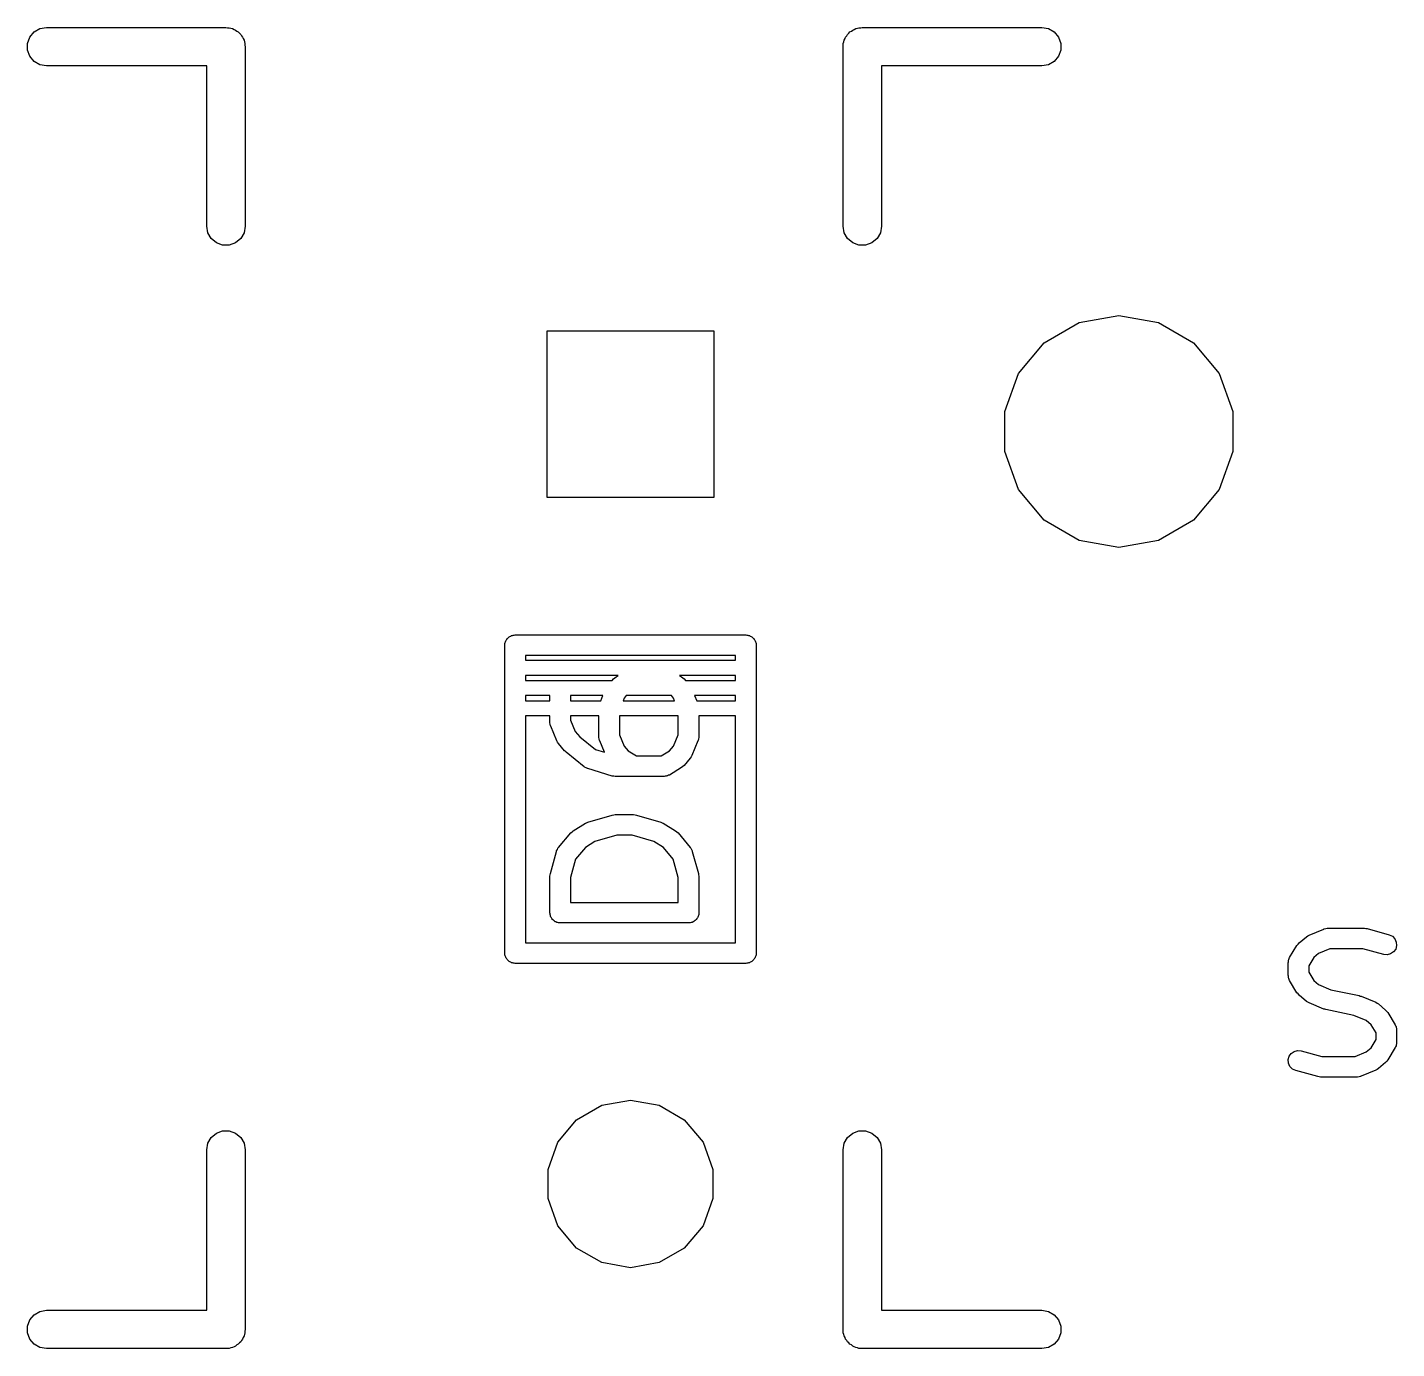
# Model space of a CAD drawing. Extents: x 47 to 330, y -254 to -153.
# Drawn here: x 138.01 to 151.56, y -166.54 to -153.46 of the extents above; entities that cross this region are included whole.
import ezdxf

# ---------------------------------------------------------------- set-up
doc = ezdxf.new("R2010")
doc.units = 0
doc.header["$MEASUREMENT"] = 0
doc.layers.add('BLACK', color=7, linetype='CONTINUOUS')

msp = doc.modelspace()

# ---------------------------------------------------------------- linework, layer by layer
at = {"layer": 'Black'}
for p, q in [((138.009, -153.617), (138.032, -153.555)), ((138.032, -153.555), (138.075, -153.504)), ((138.075, -153.504), (138.132, -153.471)), ((138.132, -153.471), (138.197, -153.459)), ((138.197, -153.459), (139.975, -153.459)), ((139.975, -153.459), (139.991, -153.462)), ((139.991, -153.462), (140.008, -153.462)), ((140.008, -153.462), (140.024, -153.468)), ((140.024, -153.468), (140.04, -153.471)), ((140.04, -153.471), (140.055, -153.479)), ((140.055, -153.479), (140.07, -153.485)), ((140.07, -153.485), (140.083, -153.496)), ((140.083, -153.496), (140.097, -153.504)), ((140.097, -153.504), (140.108, -153.517)), ((140.108, -153.517), (140.121, -153.528)), ((140.121, -153.528), (140.129, -153.542)), ((140.129, -153.542), (140.14, -153.555)), ((140.14, -153.555), (140.146, -153.57)), ((140.146, -153.57), (140.154, -153.585)), ((140.154, -153.585), (140.157, -153.601)), ((146.093, -153.601), (146.096, -153.585)), ((146.096, -153.585), (146.104, -153.57)), ((146.104, -153.57), (146.11, -153.555)), ((146.11, -153.555), (146.121, -153.542)), ((146.121, -153.542), (146.129, -153.528)), ((146.129, -153.528), (146.142, -153.517)), ((146.142, -153.517), (146.153, -153.504)), ((146.153, -153.504), (146.167, -153.496)), ((146.167, -153.496), (146.18, -153.485)), ((146.18, -153.485), (146.195, -153.479)), ((146.195, -153.479), (146.21, -153.471)), ((146.21, -153.471), (146.226, -153.468)), ((146.226, -153.468), (146.242, -153.462)), ((146.242, -153.462), (146.259, -153.462)), ((146.259, -153.462), (146.275, -153.459)), ((146.275, -153.459), (148.053, -153.459)), ((148.053, -153.459), (148.118, -153.471)), ((148.118, -153.471), (148.175, -153.504)), ((148.175, -153.504), (148.218, -153.555)), ((148.218, -153.555), (148.241, -153.617)), ((138.009, -153.683), (138.009, -153.617)), ((138.032, -153.745), (138.009, -153.683)), ((140.157, -153.601), (140.163, -153.617)), ((140.163, -153.617), (140.163, -153.634)), ((140.163, -153.634), (140.165, -153.65)), ((140.165, -153.65), (140.165, -155.428)), ((146.084, -153.65), (146.087, -153.634)), ((146.084, -155.428), (146.084, -153.65)), ((146.087, -153.617), (146.093, -153.601)), ((146.087, -153.634), (146.087, -153.617)), ((148.241, -153.683), (148.218, -153.745)), ((148.241, -153.617), (148.241, -153.683)), ((138.075, -153.796), (138.032, -153.745)), ((138.132, -153.829), (138.075, -153.796)), ((138.197, -153.84), (138.132, -153.829)), ((139.784, -153.84), (138.197, -153.84)), ((139.784, -155.428), (139.784, -153.84)), ((148.053, -153.84), (146.465, -153.84)), ((146.465, -153.84), (146.465, -155.428)), ((148.118, -153.829), (148.053, -153.84)), ((148.175, -153.796), (148.118, -153.829)), ((148.218, -153.745), (148.175, -153.796)), ((139.796, -155.493), (139.784, -155.428)), ((140.165, -155.428), (140.154, -155.493)), ((146.096, -155.493), (146.084, -155.428)), ((146.465, -155.428), (146.454, -155.493)), ((139.829, -155.55), (139.796, -155.493)), ((139.88, -155.593), (139.829, -155.55)), ((139.942, -155.616), (139.88, -155.593)), ((140.008, -155.616), (139.942, -155.616)), ((140.07, -155.593), (140.008, -155.616)), ((140.121, -155.55), (140.07, -155.593)), ((140.154, -155.493), (140.121, -155.55)), ((146.129, -155.55), (146.096, -155.493)), ((146.18, -155.593), (146.129, -155.55)), ((146.242, -155.616), (146.18, -155.593)), ((146.308, -155.616), (146.242, -155.616)), ((146.37, -155.593), (146.308, -155.616)), ((146.421, -155.55), (146.37, -155.593)), ((146.454, -155.493), (146.421, -155.55)), ((148.077, -156.581), (148.423, -156.382)), ((148.423, -156.382), (148.815, -156.313)), ((148.815, -156.313), (149.207, -156.382)), ((149.207, -156.382), (149.553, -156.581)), ((143.154, -158.115), (143.154, -156.464)), ((143.154, -156.464), (144.805, -156.464)), ((144.805, -156.464), (144.805, -158.115)), ((147.821, -156.886), (148.077, -156.581)), ((149.553, -156.581), (149.809, -156.886)), ((147.685, -157.261), (147.821, -156.886)), ((149.809, -156.886), (149.945, -157.261)), ((147.685, -157.659), (147.685, -157.261)), ((149.945, -157.261), (149.945, -157.659)), ((147.821, -158.034), (147.685, -157.659)), ((149.945, -157.659), (149.809, -158.034)), ((148.077, -158.339), (147.821, -158.034)), ((149.809, -158.034), (149.553, -158.339)), ((144.805, -158.115), (143.154, -158.115)), ((148.423, -158.538), (148.077, -158.339)), ((149.553, -158.339), (149.207, -158.538)), ((148.815, -158.607), (148.423, -158.538)), ((149.207, -158.538), (148.815, -158.607)), ((142.737, -159.558), (142.74, -159.55)), ((142.74, -159.55), (142.742, -159.541)), ((142.742, -159.541), (142.746, -159.534)), ((142.746, -159.534), (142.749, -159.525)), ((142.749, -159.525), (142.755, -159.518)), ((142.755, -159.518), (142.759, -159.511)), ((142.759, -159.511), (142.766, -159.505)), ((142.766, -159.505), (142.772, -159.498)), ((142.772, -159.498), (142.779, -159.494)), ((142.779, -159.494), (142.786, -159.488)), ((142.786, -159.488), (142.795, -159.485)), ((142.795, -159.485), (142.802, -159.481)), ((142.802, -159.481), (142.811, -159.479)), ((142.811, -159.479), (142.819, -159.476)), ((142.819, -159.476), (142.828, -159.476)), ((142.828, -159.476), (142.837, -159.474)), ((142.837, -159.474), (145.123, -159.474)), ((145.123, -159.474), (145.132, -159.476)), ((145.132, -159.476), (145.141, -159.476)), ((145.141, -159.476), (145.149, -159.479)), ((145.149, -159.479), (145.158, -159.481)), ((145.158, -159.481), (145.165, -159.485)), ((145.165, -159.485), (145.174, -159.488)), ((145.174, -159.488), (145.181, -159.494)), ((145.181, -159.494), (145.188, -159.498)), ((145.188, -159.498), (145.194, -159.505)), ((145.194, -159.505), (145.201, -159.511)), ((145.201, -159.511), (145.205, -159.518)), ((145.205, -159.518), (145.211, -159.525)), ((145.211, -159.525), (145.214, -159.534)), ((145.214, -159.534), (145.218, -159.541)), ((145.218, -159.541), (145.22, -159.55)), ((145.22, -159.55), (145.223, -159.558)), ((142.735, -159.576), (142.737, -159.567)), ((142.735, -162.624), (142.735, -159.576)), ((142.737, -159.567), (142.737, -159.558)), ((145.021, -159.678), (142.939, -159.678)), ((142.939, -159.678), (142.939, -159.725)), ((145.021, -159.725), (145.021, -159.678)), ((145.223, -159.558), (145.223, -159.567)), ((145.223, -159.567), (145.225, -159.576)), ((145.225, -159.576), (145.225, -162.624)), ((142.939, -159.725), (142.98, -159.725)), ((142.98, -159.725), (145.021, -159.725)), ((142.98, -159.875), (142.939, -159.875)), ((142.939, -159.875), (142.939, -159.925)), ((142.939, -159.925), (143.799, -159.925)), ((143.859, -159.875), (142.98, -159.875)), ((143.799, -159.925), (143.811, -159.91)), ((143.811, -159.91), (143.824, -159.899)), ((143.824, -159.899), (143.837, -159.888)), ((143.837, -159.888), (143.859, -159.875)), ((144.464, -159.875), (144.486, -159.888)), ((145.021, -159.875), (144.464, -159.875)), ((144.486, -159.888), (144.499, -159.899)), ((144.499, -159.899), (144.512, -159.91)), ((144.512, -159.91), (144.524, -159.925)), ((144.524, -159.925), (145.021, -159.925)), ((145.021, -159.925), (145.021, -159.875)), ((142.939, -160.075), (142.939, -160.125)), ((143.183, -160.075), (142.939, -160.075)), ((143.183, -160.125), (143.183, -160.075)), ((143.386, -160.075), (143.386, -160.125)), ((143.707, -160.075), (143.386, -160.075)), ((143.687, -160.125), (143.707, -160.075)), ((143.938, -160.075), (143.917, -160.101)), ((144.385, -160.075), (143.938, -160.075)), ((144.406, -160.101), (144.385, -160.075)), ((144.615, -160.075), (144.636, -160.125)), ((145.021, -160.075), (144.615, -160.075)), ((145.021, -160.125), (145.021, -160.075)), ((142.939, -160.125), (143.183, -160.125)), ((143.386, -160.125), (143.687, -160.125)), ((143.917, -160.101), (143.907, -160.125)), ((143.907, -160.125), (144.416, -160.125)), ((144.416, -160.125), (144.406, -160.101)), ((144.636, -160.125), (145.021, -160.125)), ((143.183, -160.275), (142.939, -160.275)), ((142.939, -160.275), (142.939, -162.522)), ((143.183, -160.338), (143.183, -160.275)), ((143.183, -160.34), (143.183, -160.338)), ((143.183, -160.343), (143.183, -160.34)), ((143.186, -160.358), (143.183, -160.343)), ((143.189, -160.373), (143.186, -160.358)), ((143.386, -160.275), (143.386, -160.318)), ((143.667, -160.275), (143.386, -160.275)), ((143.386, -160.318), (143.433, -160.43)), ((143.667, -160.483), (143.667, -160.275)), ((143.87, -160.275), (143.87, -160.463)), ((144.453, -160.275), (143.87, -160.275)), ((144.453, -160.463), (144.453, -160.275)), ((144.656, -160.275), (144.656, -160.483)), ((145.021, -160.275), (144.656, -160.275)), ((145.021, -162.522), (145.021, -160.275)), ((143.19, -160.375), (143.189, -160.373)), ((143.191, -160.377), (143.19, -160.375)), ((143.251, -160.522), (143.191, -160.377)), ((143.433, -160.43), (143.477, -160.483)), ((143.477, -160.483), (143.635, -160.609)), ((143.667, -160.485), (143.667, -160.483)), ((143.667, -160.488), (143.667, -160.485)), ((143.67, -160.503), (143.667, -160.488)), ((143.673, -160.518), (143.67, -160.503)), ((143.87, -160.463), (143.917, -160.575)), ((144.406, -160.575), (144.453, -160.463)), ((144.653, -160.503), (144.65, -160.518)), ((144.656, -160.488), (144.653, -160.503)), ((144.656, -160.483), (144.656, -160.485)), ((144.656, -160.485), (144.656, -160.488)), ((143.259, -160.535), (143.251, -160.522)), ((143.267, -160.548), (143.259, -160.535)), ((143.327, -160.621), (143.267, -160.548)), ((143.335, -160.627), (143.327, -160.621)), ((143.342, -160.635), (143.335, -160.627)), ((143.523, -160.78), (143.342, -160.635)), ((143.635, -160.609), (143.722, -160.635)), ((143.674, -160.52), (143.673, -160.518)), ((143.675, -160.522), (143.674, -160.52)), ((143.722, -160.635), (143.675, -160.522)), ((143.917, -160.575), (143.956, -160.623)), ((143.956, -160.623), (144.038, -160.672)), ((144.284, -160.672), (144.367, -160.623)), ((144.367, -160.623), (144.406, -160.575)), ((144.648, -160.522), (144.588, -160.667)), ((144.649, -160.52), (144.648, -160.522)), ((144.65, -160.518), (144.649, -160.52)), ((144.038, -160.672), (144.284, -160.672)), ((144.512, -160.766), (144.499, -160.777)), ((144.572, -160.693), (144.512, -160.766)), ((144.58, -160.68), (144.572, -160.693)), ((144.588, -160.667), (144.58, -160.68)), ((143.525, -160.781), (143.523, -160.78)), ((143.526, -160.782), (143.525, -160.781)), ((143.54, -160.789), (143.526, -160.782)), ((143.554, -160.797), (143.54, -160.789)), ((143.556, -160.797), (143.554, -160.797)), ((143.558, -160.798), (143.556, -160.797)), ((143.8, -160.871), (143.558, -160.798)), ((143.814, -160.872), (143.8, -160.871)), ((143.829, -160.875), (143.814, -160.872)), ((144.313, -160.875), (143.829, -160.875)), ((144.322, -160.873), (144.313, -160.875)), ((144.332, -160.873), (144.322, -160.873)), ((144.339, -160.87), (144.332, -160.873)), ((144.347, -160.869), (144.339, -160.87)), ((144.356, -160.864), (144.347, -160.869)), ((144.365, -160.861), (144.356, -160.864)), ((144.486, -160.788), (144.365, -160.861)), ((144.499, -160.777), (144.486, -160.788)), ((143.558, -161.329), (143.8, -161.257)), ((143.8, -161.257), (143.814, -161.255)), ((143.814, -161.255), (143.829, -161.252)), ((143.829, -161.252), (144.01, -161.252)), ((144.01, -161.252), (144.025, -161.255)), ((144.025, -161.255), (144.039, -161.257)), ((144.039, -161.257), (144.281, -161.329)), ((143.267, -161.579), (143.388, -161.434)), ((143.388, -161.434), (143.401, -161.423)), ((143.401, -161.423), (143.414, -161.412)), ((143.414, -161.412), (143.535, -161.339)), ((143.535, -161.339), (143.546, -161.335)), ((143.546, -161.335), (143.558, -161.329)), ((144.281, -161.329), (144.293, -161.335)), ((144.293, -161.335), (144.304, -161.339)), ((144.304, -161.339), (144.425, -161.412)), ((144.425, -161.412), (144.438, -161.423)), ((144.438, -161.423), (144.451, -161.434)), ((144.451, -161.434), (144.572, -161.579)), ((143.256, -161.598), (143.262, -161.585)), ((143.262, -161.585), (143.265, -161.583)), ((143.265, -161.583), (143.267, -161.579)), ((143.533, -161.577), (143.437, -161.693)), ((143.628, -161.52), (143.533, -161.577)), ((143.844, -161.456), (143.628, -161.52)), ((143.995, -161.456), (143.844, -161.456)), ((144.211, -161.52), (143.995, -161.456)), ((144.306, -161.577), (144.211, -161.52)), ((144.402, -161.693), (144.306, -161.577)), ((144.572, -161.579), (144.574, -161.583)), ((144.574, -161.583), (144.577, -161.585)), ((144.577, -161.585), (144.583, -161.598)), ((143.187, -161.835), (143.247, -161.617)), ((143.247, -161.617), (143.249, -161.614)), ((143.249, -161.61), (143.256, -161.598)), ((143.249, -161.614), (143.249, -161.61)), ((143.437, -161.693), (143.386, -161.876)), ((144.453, -161.876), (144.402, -161.693)), ((144.583, -161.598), (144.59, -161.61)), ((144.59, -161.61), (144.59, -161.614)), ((144.59, -161.614), (144.592, -161.617)), ((144.592, -161.617), (144.652, -161.835)), ((143.183, -161.862), (143.185, -161.848)), ((143.185, -161.848), (143.187, -161.835)), ((144.652, -161.835), (144.654, -161.848)), ((144.654, -161.848), (144.656, -161.862)), ((143.183, -162.225), (143.183, -161.862)), ((143.386, -161.876), (143.386, -162.123)), ((144.453, -162.123), (144.453, -161.876)), ((144.656, -161.862), (144.656, -162.225)), ((143.386, -162.123), (144.453, -162.123)), ((143.184, -162.234), (143.183, -162.225)), ((143.184, -162.243), (143.184, -162.234)), ((143.188, -162.251), (143.184, -162.243)), ((143.189, -162.26), (143.188, -162.251)), ((143.193, -162.267), (143.189, -162.26)), ((144.65, -162.26), (144.646, -162.267)), ((144.652, -162.251), (144.65, -162.26)), ((144.655, -162.243), (144.652, -162.251)), ((144.656, -162.225), (144.655, -162.234)), ((144.655, -162.234), (144.655, -162.243)), ((143.197, -162.276), (143.193, -162.267)), ((143.202, -162.282), (143.197, -162.276)), ((143.207, -162.29), (143.202, -162.282)), ((143.214, -162.296), (143.207, -162.29)), ((143.219, -162.303), (143.214, -162.296)), ((143.227, -162.307), (143.219, -162.303)), ((143.234, -162.313), (143.227, -162.307)), ((143.242, -162.316), (143.234, -162.313)), ((143.25, -162.32), (143.242, -162.316)), ((143.259, -162.322), (143.25, -162.32)), ((143.267, -162.325), (143.259, -162.322)), ((143.276, -162.325), (143.267, -162.325)), ((143.285, -162.326), (143.276, -162.325)), ((144.555, -162.326), (143.285, -162.326)), ((144.563, -162.325), (144.555, -162.326)), ((144.572, -162.325), (144.563, -162.325)), ((144.581, -162.322), (144.572, -162.325)), ((144.589, -162.32), (144.581, -162.322)), ((144.597, -162.316), (144.589, -162.32)), ((144.605, -162.313), (144.597, -162.316)), ((144.612, -162.307), (144.605, -162.313)), ((144.62, -162.303), (144.612, -162.307)), ((144.626, -162.296), (144.62, -162.303)), ((144.632, -162.29), (144.626, -162.296)), ((144.637, -162.282), (144.632, -162.29)), ((144.643, -162.276), (144.637, -162.282)), ((144.646, -162.267), (144.643, -162.276)), ((150.699, -162.446), (150.844, -162.386)), ((150.844, -162.386), (150.846, -162.385)), ((150.846, -162.385), (150.849, -162.384)), ((150.849, -162.384), (150.864, -162.381)), ((150.864, -162.381), (150.879, -162.378)), ((150.879, -162.378), (150.881, -162.378)), ((150.881, -162.378), (150.883, -162.378)), ((150.883, -162.378), (151.246, -162.378)), ((151.246, -162.378), (151.26, -162.38)), ((151.26, -162.38), (151.273, -162.382)), ((151.273, -162.382), (151.491, -162.442)), ((142.939, -162.522), (145.021, -162.522)), ((150.578, -162.548), (150.59, -162.535)), ((150.59, -162.535), (150.601, -162.522)), ((150.601, -162.522), (150.673, -162.462)), ((150.673, -162.462), (150.686, -162.454)), ((150.686, -162.454), (150.699, -162.446)), ((151.491, -162.442), (151.523, -162.457)), ((151.523, -162.457), (151.548, -162.482)), ((151.548, -162.482), (151.562, -162.515)), ((151.562, -162.515), (151.565, -162.55)), ((142.737, -162.633), (142.735, -162.624)), ((142.737, -162.642), (142.737, -162.633)), ((142.74, -162.65), (142.737, -162.642)), ((142.742, -162.659), (142.74, -162.65)), ((142.746, -162.666), (142.742, -162.659)), ((142.749, -162.675), (142.746, -162.666)), ((145.214, -162.666), (145.211, -162.675)), ((145.218, -162.659), (145.214, -162.666)), ((145.22, -162.65), (145.218, -162.659)), ((145.223, -162.642), (145.22, -162.65)), ((145.225, -162.624), (145.223, -162.633)), ((145.223, -162.633), (145.223, -162.642)), ((150.502, -162.678), (150.506, -162.669)), ((150.506, -162.669), (150.578, -162.548)), ((150.744, -162.668), (150.695, -162.75)), ((150.791, -162.628), (150.744, -162.668)), ((150.904, -162.581), (150.791, -162.628)), ((151.232, -162.581), (150.904, -162.581)), ((151.437, -162.638), (151.232, -162.581)), ((151.472, -162.641), (151.437, -162.638)), ((151.506, -162.632), (151.472, -162.641)), ((151.535, -162.612), (151.506, -162.632)), ((151.556, -162.584), (151.535, -162.612)), ((151.565, -162.55), (151.556, -162.584)), ((142.755, -162.682), (142.749, -162.675)), ((142.759, -162.689), (142.755, -162.682)), ((142.766, -162.695), (142.759, -162.689)), ((142.772, -162.702), (142.766, -162.695)), ((142.779, -162.706), (142.772, -162.702)), ((142.786, -162.712), (142.779, -162.706)), ((142.795, -162.715), (142.786, -162.712)), ((142.802, -162.719), (142.795, -162.715)), ((142.811, -162.721), (142.802, -162.719)), ((142.819, -162.724), (142.811, -162.721)), ((142.828, -162.724), (142.819, -162.724)), ((142.837, -162.726), (142.828, -162.724)), ((145.123, -162.726), (142.837, -162.726)), ((145.132, -162.724), (145.123, -162.726)), ((145.141, -162.724), (145.132, -162.724)), ((145.149, -162.721), (145.141, -162.724)), ((145.158, -162.719), (145.149, -162.721)), ((145.165, -162.715), (145.158, -162.719)), ((145.174, -162.712), (145.165, -162.715)), ((145.181, -162.706), (145.174, -162.712)), ((145.188, -162.702), (145.181, -162.706)), ((145.194, -162.695), (145.188, -162.702)), ((145.201, -162.689), (145.194, -162.695)), ((145.205, -162.682), (145.201, -162.689)), ((145.211, -162.675), (145.205, -162.682)), ((150.491, -162.721), (150.493, -162.712)), ((150.491, -162.842), (150.491, -162.721)), ((150.493, -162.702), (150.496, -162.695)), ((150.493, -162.712), (150.493, -162.702)), ((150.496, -162.695), (150.498, -162.687)), ((150.498, -162.687), (150.502, -162.678)), ((150.695, -162.75), (150.695, -162.814)), ((150.493, -162.852), (150.491, -162.842)), ((150.493, -162.862), (150.493, -162.852)), ((150.496, -162.869), (150.493, -162.862)), ((150.498, -162.877), (150.496, -162.869)), ((150.502, -162.886), (150.498, -162.877)), ((150.506, -162.895), (150.502, -162.886)), ((150.578, -163.016), (150.506, -162.895)), ((150.695, -162.814), (150.744, -162.896)), ((150.744, -162.896), (150.791, -162.936)), ((150.791, -162.936), (150.913, -162.987)), ((150.59, -163.028), (150.578, -163.016)), ((150.601, -163.041), (150.59, -163.028)), ((150.673, -163.102), (150.601, -163.041)), ((150.913, -162.987), (151.194, -163.045)), ((151.194, -163.045), (151.203, -163.049)), ((151.203, -163.049), (151.213, -163.051)), ((151.213, -163.051), (151.358, -163.111)), ((150.686, -163.109), (150.673, -163.102)), ((150.699, -163.118), (150.686, -163.109)), ((150.844, -163.178), (150.699, -163.118)), ((150.854, -163.18), (150.844, -163.178)), ((150.863, -163.184), (150.854, -163.18)), ((151.143, -163.242), (150.863, -163.184)), ((151.358, -163.111), (151.371, -163.12)), ((151.371, -163.12), (151.384, -163.127)), ((151.384, -163.127), (151.456, -163.188)), ((151.456, -163.188), (151.467, -163.201)), ((151.467, -163.201), (151.478, -163.213)), ((151.478, -163.213), (151.551, -163.334)), ((151.265, -163.293), (151.143, -163.242)), ((151.313, -163.333), (151.265, -163.293)), ((151.362, -163.415), (151.313, -163.333)), ((151.551, -163.334), (151.554, -163.343)), ((151.554, -163.343), (151.559, -163.352)), ((151.313, -163.562), (151.362, -163.479)), ((151.362, -163.479), (151.362, -163.415)), ((151.559, -163.352), (151.561, -163.36)), ((151.561, -163.36), (151.564, -163.367)), ((151.564, -163.367), (151.564, -163.377)), ((151.564, -163.377), (151.565, -163.387)), ((151.565, -163.387), (151.565, -163.508)), ((150.501, -163.645), (150.522, -163.617)), ((150.522, -163.617), (150.551, -163.597)), ((150.551, -163.597), (150.585, -163.588)), ((150.585, -163.588), (150.62, -163.591)), ((150.62, -163.591), (150.825, -163.648)), ((151.153, -163.648), (151.265, -163.601)), ((151.265, -163.601), (151.313, -163.562)), ((151.551, -163.56), (151.478, -163.681)), ((151.554, -163.551), (151.551, -163.56)), ((151.559, -163.542), (151.554, -163.551)), ((151.561, -163.534), (151.559, -163.542)), ((151.564, -163.527), (151.561, -163.534)), ((151.565, -163.508), (151.564, -163.517)), ((151.564, -163.517), (151.564, -163.527)), ((150.492, -163.679), (150.501, -163.645)), ((150.495, -163.714), (150.492, -163.679)), ((150.509, -163.747), (150.495, -163.714)), ((150.534, -163.772), (150.509, -163.747)), ((150.825, -163.648), (151.153, -163.648)), ((151.456, -163.707), (151.384, -163.767)), ((151.467, -163.694), (151.456, -163.707)), ((151.478, -163.681), (151.467, -163.694)), ((150.566, -163.787), (150.534, -163.772)), ((150.784, -163.847), (150.566, -163.787)), ((150.797, -163.849), (150.784, -163.847)), ((150.811, -163.851), (150.797, -163.849)), ((151.174, -163.851), (150.811, -163.851)), ((151.176, -163.851), (151.174, -163.851)), ((151.178, -163.851), (151.176, -163.851)), ((151.193, -163.848), (151.178, -163.851)), ((151.208, -163.845), (151.193, -163.848)), ((151.21, -163.844), (151.208, -163.845)), ((151.213, -163.843), (151.21, -163.844)), ((151.358, -163.783), (151.213, -163.843)), ((151.371, -163.775), (151.358, -163.783)), ((151.384, -163.767), (151.371, -163.775)), ((143.447, -164.275), (143.697, -164.131)), ((143.697, -164.131), (143.98, -164.081)), ((143.98, -164.081), (144.263, -164.131)), ((144.263, -164.131), (144.513, -164.275)), ((143.262, -164.496), (143.447, -164.275)), ((144.513, -164.275), (144.698, -164.496)), ((139.829, -164.45), (139.88, -164.407)), ((139.88, -164.407), (139.942, -164.384)), ((139.942, -164.384), (140.008, -164.384)), ((140.008, -164.384), (140.07, -164.407)), ((140.07, -164.407), (140.121, -164.45)), ((146.129, -164.45), (146.18, -164.407)), ((146.18, -164.407), (146.242, -164.384)), ((146.242, -164.384), (146.308, -164.384)), ((146.308, -164.384), (146.37, -164.407)), ((146.37, -164.407), (146.421, -164.45)), ((139.784, -164.572), (139.796, -164.507)), ((139.796, -164.507), (139.829, -164.45)), ((140.121, -164.45), (140.154, -164.507)), ((140.154, -164.507), (140.165, -164.572)), ((143.164, -164.766), (143.262, -164.496)), ((144.698, -164.496), (144.796, -164.766)), ((146.084, -164.572), (146.096, -164.507)), ((146.096, -164.507), (146.129, -164.45)), ((146.421, -164.45), (146.454, -164.507)), ((146.454, -164.507), (146.465, -164.572)), ((139.784, -166.159), (139.784, -164.572)), ((140.165, -164.572), (140.165, -166.35)), ((146.084, -166.35), (146.084, -164.572)), ((146.465, -164.572), (146.465, -166.159)), ((143.164, -165.054), (143.164, -164.766)), ((144.796, -164.766), (144.796, -165.054)), ((143.262, -165.324), (143.164, -165.054)), ((144.796, -165.054), (144.698, -165.324)), ((143.447, -165.545), (143.262, -165.324)), ((144.698, -165.324), (144.513, -165.545)), ((143.697, -165.689), (143.447, -165.545)), ((144.513, -165.545), (144.263, -165.689)), ((143.98, -165.739), (143.697, -165.689)), ((144.263, -165.689), (143.98, -165.739)), ((138.075, -166.204), (138.132, -166.171)), ((138.132, -166.171), (138.197, -166.159)), ((138.197, -166.159), (139.784, -166.159)), ((146.465, -166.159), (148.053, -166.159)), ((148.053, -166.159), (148.118, -166.171)), ((148.118, -166.171), (148.175, -166.204)), ((138.009, -166.317), (138.032, -166.255)), ((138.009, -166.383), (138.009, -166.317)), ((138.032, -166.255), (138.075, -166.204)), ((148.175, -166.204), (148.218, -166.255)), ((148.218, -166.255), (148.241, -166.317)), ((148.241, -166.317), (148.241, -166.383)), ((138.032, -166.445), (138.009, -166.383)), ((138.075, -166.496), (138.032, -166.445)), ((140.129, -166.458), (140.121, -166.472)), ((140.14, -166.445), (140.129, -166.458)), ((140.146, -166.43), (140.14, -166.445)), ((140.154, -166.415), (140.146, -166.43)), ((140.157, -166.399), (140.154, -166.415)), ((140.163, -166.383), (140.157, -166.399)), ((140.165, -166.35), (140.163, -166.366)), ((140.163, -166.366), (140.163, -166.383)), ((146.087, -166.366), (146.084, -166.35)), ((146.087, -166.383), (146.087, -166.366)), ((146.093, -166.399), (146.087, -166.383)), ((146.096, -166.415), (146.093, -166.399)), ((146.104, -166.43), (146.096, -166.415)), ((146.11, -166.445), (146.104, -166.43)), ((146.121, -166.458), (146.11, -166.445)), ((146.129, -166.472), (146.121, -166.458)), ((148.218, -166.445), (148.175, -166.496)), ((148.241, -166.383), (148.218, -166.445)), ((138.132, -166.529), (138.075, -166.496)), ((138.197, -166.54), (138.132, -166.529)), ((139.975, -166.54), (138.197, -166.54)), ((139.991, -166.538), (139.975, -166.54)), ((140.008, -166.538), (139.991, -166.538)), ((140.024, -166.532), (140.008, -166.538)), ((140.04, -166.529), (140.024, -166.532)), ((140.055, -166.521), (140.04, -166.529)), ((140.07, -166.515), (140.055, -166.521)), ((140.083, -166.504), (140.07, -166.515)), ((140.097, -166.496), (140.083, -166.504)), ((140.108, -166.483), (140.097, -166.496)), ((140.121, -166.472), (140.108, -166.483)), ((146.142, -166.483), (146.129, -166.472)), ((146.153, -166.496), (146.142, -166.483)), ((146.167, -166.504), (146.153, -166.496)), ((146.18, -166.515), (146.167, -166.504)), ((146.195, -166.521), (146.18, -166.515)), ((146.21, -166.529), (146.195, -166.521)), ((146.226, -166.532), (146.21, -166.529)), ((146.242, -166.538), (146.226, -166.532)), ((146.259, -166.538), (146.242, -166.538)), ((146.275, -166.54), (146.259, -166.538)), ((148.053, -166.54), (146.275, -166.54)), ((148.118, -166.529), (148.053, -166.54)), ((148.175, -166.496), (148.118, -166.529))]:
    msp.add_line(p, q, dxfattribs=at)

doc.saveas('drawing.dxf')
